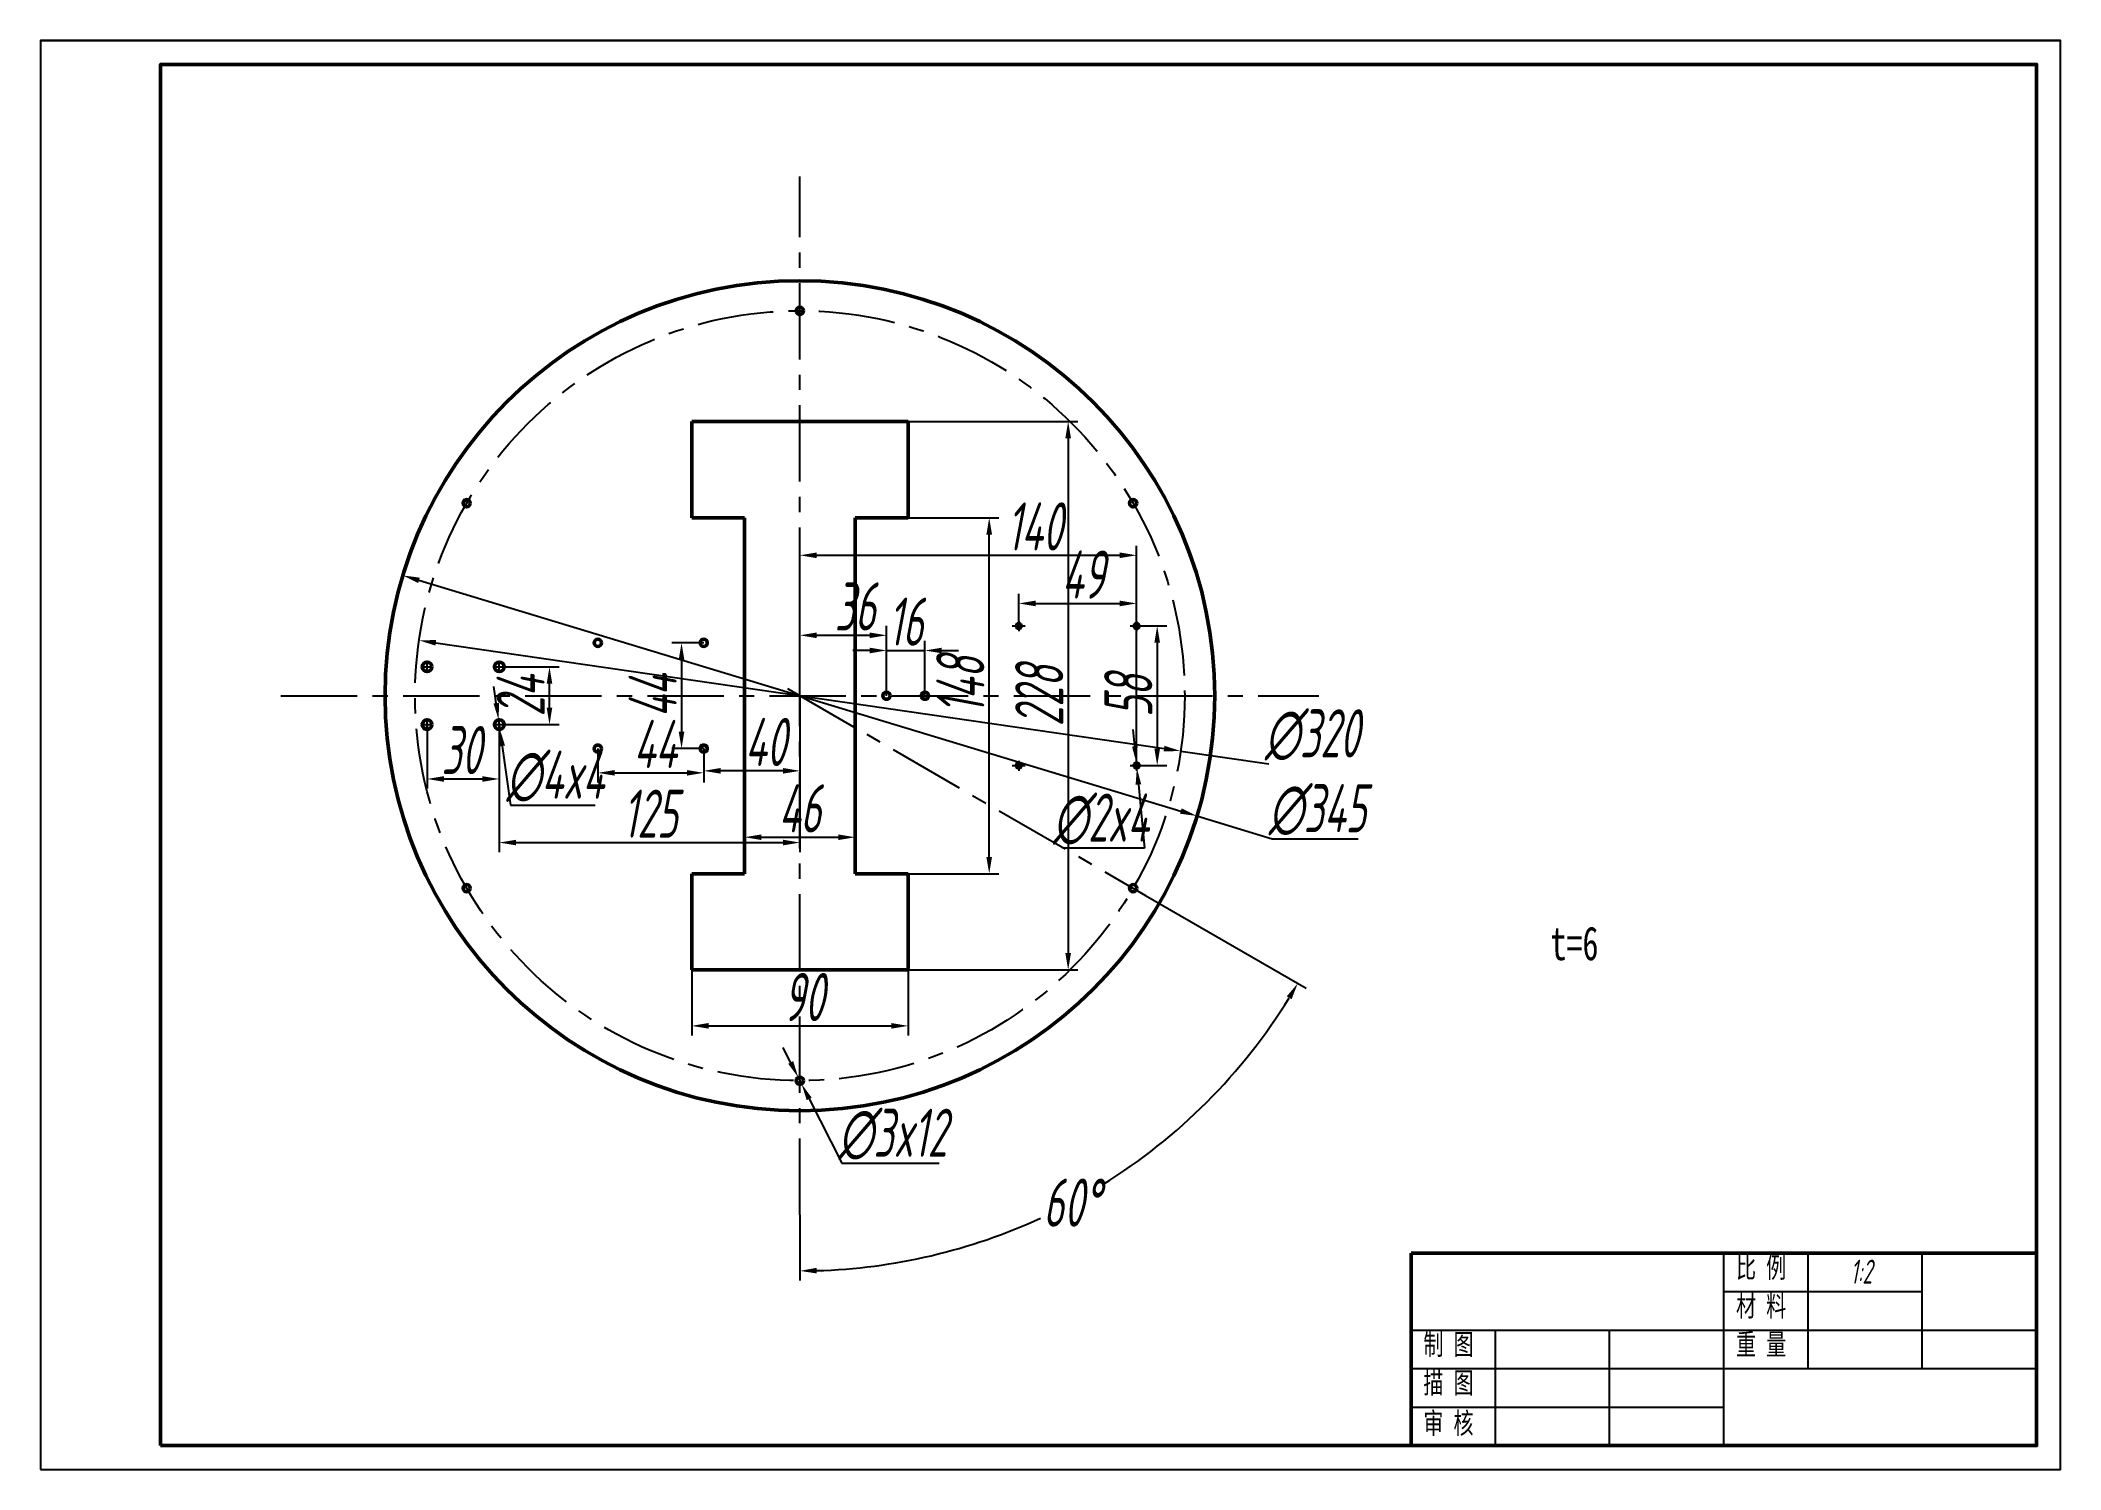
# Model space of a CAD drawing. Header units: millimetres. Extents: x 0 to 420, y 0 to 297.
import ezdxf

# ---------------------------------------------------------------- set-up
doc = ezdxf.new("R2010")
doc.units = ezdxf.units.MM
doc.header["$LTSCALE"] = 0.5
doc.header["$PDMODE"] = 35
doc.linetypes.add('CENTER', pattern=[50.8, 31.75, -6.35, 6.35, -6.35])
for name, color, linetype in [('中心线', 1, 'CENTER'), ('尺寸', 7, 'Continuous'), ('文本', 7, 'Continuous'), ('标注层', 4, 'Continuous'), ('细实线', 7, 'Continuous')]:
    doc.layers.add(name, color=color, linetype=linetype)
doc.layers.add('粗实线', color=7, linetype='Continuous', lineweight=50)
doc.styles.add('仿宋', font='simfang.ttf', dxfattribs={"width": 0.7, "height": 5})
doc.styles.add('数字10', font='gbeitc.shx', dxfattribs={"width": 0.7, "height": 10})
doc.styles.add('数字5', font='gbeitc.shx', dxfattribs={"width": 0.7, "height": 5})
doc.styles.add('汉字7', font='', dxfattribs={"width": 0.7, "height": 7})
doc.styles.get('汉字7').set_extended_font_data('仿宋_GB2312')
doc.dimstyles.new('机械', dxfattribs={"dimtxt": 10, "dimasz": 3.5, "dimexe": 2, "dimexo": 0, "dimgap": 1, "dimtad": 1, "dimdec": 0, "dimlfac": 2, "dimdsep": 46, "dimtxsty": '数字10', "dimcen": 1, "dimadec": 0, "dimazin": 0, "dimtfac": 1, "dimtdec": 0, "dimtmove": 0, "dimatfit": 3, "dimfxl": 1, "dimarcsym": 0})
doc.dimstyles.new('机械$2', dxfattribs={"dimtxt": 10, "dimasz": 3.5, "dimexe": 2, "dimexo": 0, "dimgap": 1, "dimtad": 0, "dimtih": 1, "dimtoh": 1, "dimdec": 0, "dimlfac": 2, "dimdsep": 46, "dimtxsty": '数字10', "dimcen": 1, "dimadec": 0, "dimazin": 0, "dimtfac": 1, "dimtdec": 0, "dimtmove": 0, "dimatfit": 3, "dimfxl": 1, "dimarcsym": 0})
doc.dimstyles.new('机械$3', dxfattribs={"dimtxt": 10, "dimasz": 3.5, "dimexe": 2, "dimexo": 0, "dimgap": 1, "dimtad": 1, "dimtoh": 1, "dimdec": 0, "dimlfac": 2, "dimdsep": 46, "dimtxsty": '数字10', "dimcen": 1, "dimadec": 0, "dimazin": 0, "dimtfac": 1, "dimtdec": 0, "dimtmove": 0, "dimatfit": 2, "dimfxl": 1, "dimarcsym": 0})

# ---------------------------------------------------------------- blocks, each defined once
blk = doc.blocks.new('*D59')
at = {"layer": 'Defpoints', "color": 0, "transparency": 16777216}
for p in [(75.35, 185.81), (240.45, 135.84)]:
    blk.add_point(p, dxfattribs=at)
at = {"layer": '尺寸', "color": 0, "lineweight": -2, "transparency": 16777216}
for p, q in [((78.7, 184.8), (237.1, 136.85)), ((240.45, 135.84), (256.07, 131.11)), ((256.07, 131.11), (273.99, 131.11))]:
    blk.add_line(p, q, dxfattribs=at)
at = {"layer": '尺寸', "color": 0, "transparency": 16777216}
for points in [[(78.87, 185.36), (78.53, 184.24), (75.35, 185.81)], [(237.27, 137.41), (236.93, 136.29), (240.45, 135.84)]]:
    blk.add_solid(points, dxfattribs=at)
at = {"layer": '尺寸', "color": 0, "transparency": 16777216, "insert": (265.53, 137.11), "char_height": 10, "attachment_point": 5, "style": '数字10'}
blk.add_mtext('∅345', dxfattribs=at)
blk = doc.blocks.new('*D60')
at = {"layer": 'Defpoints', "color": 0, "transparency": 16777216}
for p in [(135.4, 103.82), (180.4, 103.82), (180.4, 92.21)]:
    blk.add_point(p, dxfattribs=at)
at = {"layer": '尺寸', "color": 0, "lineweight": -2, "transparency": 16777216}
for p, q in [((135.4, 103.82), (135.4, 90.21)), ((180.4, 103.82), (180.4, 90.21)), ((138.9, 92.21), (176.9, 92.21))]:
    blk.add_line(p, q, dxfattribs=at)
at = {"layer": '尺寸', "color": 0, "transparency": 16777216}
for points in [[(138.9, 92.8), (138.9, 91.63), (135.4, 92.21)], [(176.9, 92.8), (176.9, 91.63), (180.4, 92.21)]]:
    blk.add_solid(points, dxfattribs=at)
at = {"layer": '尺寸', "color": 0, "transparency": 16777216, "insert": (158.71, 98.21), "char_height": 10, "attachment_point": 5, "style": '数字10'}
blk.add_mtext('90', dxfattribs=at)
blk = doc.blocks.new('*D61')
at = {"layer": 'Defpoints', "color": 0, "transparency": 16777216}
for p in [(157.9, 217.82), (157.9, 103.82), (213.67, 103.82)]:
    blk.add_point(p, dxfattribs=at)
at = {"layer": '尺寸', "color": 0, "lineweight": -2, "transparency": 16777216}
for p, q in [((157.9, 217.82), (215.67, 217.82)), ((213.67, 214.32), (213.67, 107.32)), ((157.9, 103.82), (215.67, 103.82))]:
    blk.add_line(p, q, dxfattribs=at)
at = {"layer": '尺寸', "color": 0, "transparency": 16777216}
for points in [[(213.09, 214.32), (214.26, 214.32), (213.67, 217.82)], [(213.09, 107.32), (214.26, 107.32), (213.67, 103.82)]]:
    blk.add_solid(points, dxfattribs=at)
at = {"layer": '尺寸', "color": 0, "transparency": 16777216, "insert": (207.67, 160.82), "char_height": 10, "attachment_point": 5, "rotation": 90, "style": '数字10'}
blk.add_mtext('228', dxfattribs=at)
blk = doc.blocks.new('*D62')
at = {"layer": 'Defpoints', "color": 0, "transparency": 16777216}
for p in [(169.4, 197.82), (197.26, 197.82), (169.4, 123.82)]:
    blk.add_point(p, dxfattribs=at)
at = {"layer": '尺寸', "color": 0, "lineweight": -2, "transparency": 16777216}
for p, q in [((169.4, 197.82), (199.26, 197.82)), ((197.26, 127.32), (197.26, 194.32)), ((169.4, 123.82), (199.26, 123.82))]:
    blk.add_line(p, q, dxfattribs=at)
at = {"layer": '尺寸', "color": 0, "transparency": 16777216}
for points in [[(196.67, 194.32), (197.84, 194.32), (197.26, 197.82)], [(196.67, 127.32), (197.84, 127.32), (197.26, 123.82)]]:
    blk.add_solid(points, dxfattribs=at)
at = {"layer": '尺寸', "color": 0, "transparency": 16777216, "insert": (191.26, 163.02), "char_height": 10, "attachment_point": 5, "rotation": 90, "style": '数字10'}
blk.add_mtext('148', dxfattribs=at)
blk = doc.blocks.new('*D63')
at = {"layer": 'Defpoints', "color": 0, "transparency": 16777216}
for p in [(146.4, 136.04), (169.4, 136.04), (169.4, 131.41)]:
    blk.add_point(p, dxfattribs=at)
at = {"layer": '尺寸', "color": 0, "lineweight": -2, "transparency": 16777216}
for p, q in [((146.4, 136.04), (146.4, 129.41)), ((169.4, 136.04), (169.4, 129.41)), ((149.9, 131.41), (165.9, 131.41))]:
    blk.add_line(p, q, dxfattribs=at)
at = {"layer": '尺寸', "color": 0, "transparency": 16777216}
for points in [[(149.9, 131.99), (149.9, 130.83), (146.4, 131.41)], [(165.9, 131.99), (165.9, 130.83), (169.4, 131.41)]]:
    blk.add_solid(points, dxfattribs=at)
at = {"layer": '尺寸', "color": 0, "transparency": 16777216, "insert": (157.9, 137.41), "char_height": 10, "attachment_point": 5, "style": '数字10'}
blk.add_mtext('46', dxfattribs=at)
blk = doc.blocks.new('*D64')
at = {"layer": 'Defpoints', "color": 0, "transparency": 16777216}
for p in [(157.56, 81.49), (158.24, 80.15)]:
    blk.add_point(p, dxfattribs=at)
at = {"layer": '尺寸', "color": 0, "lineweight": -2, "transparency": 16777216}
for p, q in [((155.98, 84.61), (154.4, 87.73)), ((157.56, 81.49), (158.24, 80.15)), ((159.83, 77.03), (166.61, 63.67)), ((166.61, 63.67), (186.86, 63.67))]:
    blk.add_line(p, q, dxfattribs=at)
at = {"layer": '尺寸', "color": 0, "transparency": 16777216}
for points in [[(156.5, 84.88), (155.46, 84.35), (157.56, 81.49)], [(160.35, 77.3), (159.31, 76.77), (158.24, 80.15)]]:
    blk.add_solid(points, dxfattribs=at)
at = {"layer": '尺寸', "color": 0, "transparency": 16777216, "insert": (177.23, 69.67), "char_height": 10, "attachment_point": 5, "style": '数字10'}
blk.add_mtext('∅3x12', dxfattribs=at)
blk = doc.blocks.new('*D65')
at = {"layer": 'Defpoints', "color": 0, "transparency": 16777216}
for p in [(157.9, 268.73), (155.3, 162.32), (229.78, 119.32), (234.73, 69.26), (157.9, 52.91)]:
    blk.add_point(p, dxfattribs=at)
at = {"layer": '尺寸', "color": 0, "lineweight": -2, "transparency": 16777216}
for p, q in [((229.78, 119.32), (263.15, 100.06)), ((157.9, 52.91), (157.9, 39.29))]:
    blk.add_line(p, q, dxfattribs=at)
for start, end in [(301.7824, 328.3222), (271.6778, 294.7373)]:
    blk.add_arc((157.9, 160.82), 119.53, start, end, dxfattribs=at)
at = {"layer": '尺寸', "color": 0, "transparency": 16777216}
for points in [[(259.12, 98.35), (260.12, 97.75), (261.42, 101.06)], [(161.41, 40.76), (161.39, 41.93), (157.9, 41.29)]]:
    blk.add_solid(points, dxfattribs=at)
at = {"layer": '尺寸', "color": 0, "transparency": 16777216, "insert": (214.39, 55.48), "char_height": 10, "attachment_point": 5, "style": '数字10'}
blk.add_mtext('60°', dxfattribs=at)
blk = doc.blocks.new('*D66')
at = {"layer": 'Defpoints', "color": 0, "transparency": 16777216}
for p in [(95.26, 155.81), (95.54, 153.83)]:
    blk.add_point(p, dxfattribs=at)
at = {"layer": '尺寸', "color": 0, "lineweight": -2, "transparency": 16777216}
for p, q in [((94.78, 159.28), (94.3, 162.75)), ((95.26, 155.81), (95.54, 153.83)), ((96.02, 150.37), (97.74, 138.08)), ((97.74, 138.08), (115.36, 138.08))]:
    blk.add_line(p, q, dxfattribs=at)
at = {"layer": '尺寸', "color": 0, "transparency": 16777216}
for points in [[(95.36, 159.36), (94.2, 159.2), (95.26, 155.81)], [(96.6, 150.45), (95.45, 150.29), (95.54, 153.83)]]:
    blk.add_solid(points, dxfattribs=at)
at = {"layer": '尺寸', "color": 0, "transparency": 16777216, "insert": (107.05, 144.08), "char_height": 10, "attachment_point": 5, "style": '数字10'}
blk.add_mtext('∅4x4', dxfattribs=at)
blk = doc.blocks.new('*D67')
at = {"layer": 'Defpoints', "color": 0, "transparency": 16777216}
for p in [(80.4, 154.82), (95.4, 154.82), (95.4, 143.52)]:
    blk.add_point(p, dxfattribs=at)
at = {"layer": '尺寸', "color": 0, "lineweight": -2, "transparency": 16777216}
for p, q in [((80.4, 154.82), (80.4, 141.52)), ((95.4, 154.82), (95.4, 141.52)), ((83.9, 143.52), (91.9, 143.52))]:
    blk.add_line(p, q, dxfattribs=at)
at = {"layer": '尺寸', "color": 0, "transparency": 16777216}
for points in [[(83.9, 144.1), (83.9, 142.93), (80.4, 143.52)], [(91.9, 144.1), (91.9, 142.93), (95.4, 143.52)]]:
    blk.add_solid(points, dxfattribs=at)
at = {"layer": '尺寸', "color": 0, "transparency": 16777216, "insert": (87.53, 149.52), "char_height": 10, "attachment_point": 5, "style": '数字10'}
blk.add_mtext('30', dxfattribs=at)
blk = doc.blocks.new('*D68')
at = {"layer": 'Defpoints', "color": 0, "transparency": 16777216}
for p in [(95.4, 166.82), (105.84, 166.82), (95.4, 154.82)]:
    blk.add_point(p, dxfattribs=at)
at = {"layer": '尺寸', "color": 0, "lineweight": -2, "transparency": 16777216}
for p, q in [((95.4, 166.82), (107.84, 166.82)), ((105.84, 158.32), (105.84, 163.32)), ((95.4, 154.82), (107.84, 154.82))]:
    blk.add_line(p, q, dxfattribs=at)
at = {"layer": '尺寸', "color": 0, "transparency": 16777216}
for points in [[(105.25, 163.32), (106.42, 163.32), (105.84, 166.82)], [(105.25, 158.32), (106.42, 158.32), (105.84, 154.82)]]:
    blk.add_solid(points, dxfattribs=at)
at = {"layer": '尺寸', "color": 0, "transparency": 16777216, "insert": (99.84, 160.82), "char_height": 10, "attachment_point": 5, "rotation": 90, "style": '数字10'}
blk.add_mtext('24', dxfattribs=at)
blk = doc.blocks.new('*D69')
at = {"layer": 'Defpoints', "color": 0, "transparency": 16777216}
for p in [(95.4, 154.82), (157.9, 154.82), (157.9, 130.3)]:
    blk.add_point(p, dxfattribs=at)
at = {"layer": '尺寸', "color": 0, "lineweight": -2, "transparency": 16777216}
for p, q in [((95.4, 154.82), (95.4, 128.3)), ((157.9, 154.82), (157.9, 128.3)), ((98.9, 130.3), (154.4, 130.3))]:
    blk.add_line(p, q, dxfattribs=at)
at = {"layer": '尺寸', "color": 0, "transparency": 16777216}
for points in [[(98.9, 130.89), (98.9, 129.72), (95.4, 130.3)], [(154.4, 130.89), (154.4, 129.72), (157.9, 130.3)]]:
    blk.add_solid(points, dxfattribs=at)
at = {"layer": '尺寸', "color": 0, "transparency": 16777216, "insert": (126.8, 136.3), "char_height": 10, "attachment_point": 5, "style": '数字10'}
blk.add_mtext('125', dxfattribs=at)
blk = doc.blocks.new('*D70')
at = {"layer": 'Defpoints', "color": 0, "transparency": 16777216}
for p in [(78.73, 172.32), (237.07, 149.33)]:
    blk.add_point(p, dxfattribs=at)
at = {"layer": '尺寸', "color": 0, "lineweight": -2, "transparency": 16777216}
for p, q in [((82.2, 171.82), (233.61, 149.83)), ((237.07, 149.33), (255.39, 146.67))]:
    blk.add_line(p, q, dxfattribs=at)
at = {"layer": '尺寸', "color": 0, "transparency": 16777216}
for points in [[(82.28, 172.39), (82.11, 171.24), (78.73, 172.32)], [(233.69, 150.41), (233.52, 149.25), (237.07, 149.33)]]:
    blk.add_solid(points, dxfattribs=at)
at = {"layer": '尺寸', "color": 0, "transparency": 16777216, "insert": (264.41, 152.67), "char_height": 10, "attachment_point": 5, "style": '数字10'}
blk.add_mtext('∅320', dxfattribs=at)
blk = doc.blocks.new('*D77')
at = {"layer": 'Defpoints', "color": 0, "transparency": 16777216}
for p in [(157.9, 160.82), (137.9, 149.82), (137.9, 145.21)]:
    blk.add_point(p, dxfattribs=at)
at = {"layer": '尺寸', "color": 0, "lineweight": -2, "transparency": 16777216}
for p, q in [((157.9, 160.82), (157.9, 143.21)), ((137.9, 149.82), (137.9, 143.21)), ((154.4, 145.21), (141.4, 145.21))]:
    blk.add_line(p, q, dxfattribs=at)
at = {"layer": '尺寸', "color": 0, "transparency": 16777216}
for points in [[(141.4, 145.79), (141.4, 144.63), (137.9, 145.21)], [(154.4, 145.79), (154.4, 144.63), (157.9, 145.21)]]:
    blk.add_solid(points, dxfattribs=at)
at = {"layer": '尺寸', "color": 0, "transparency": 16777216, "insert": (150.77, 151.21), "char_height": 10, "attachment_point": 5, "style": '数字10'}
blk.add_mtext('40', dxfattribs=at)
blk = doc.blocks.new('*D78')
at = {"layer": 'Defpoints', "color": 0, "transparency": 16777216}
for p in [(115.9, 149.82), (137.9, 149.82), (137.9, 144.79)]:
    blk.add_point(p, dxfattribs=at)
at = {"layer": '尺寸', "color": 0, "lineweight": -2, "transparency": 16777216}
for p, q in [((115.9, 149.82), (115.9, 142.79)), ((137.9, 149.82), (137.9, 142.79)), ((119.4, 144.79), (134.4, 144.79))]:
    blk.add_line(p, q, dxfattribs=at)
at = {"layer": '尺寸', "color": 0, "transparency": 16777216}
for points in [[(119.4, 145.37), (119.4, 144.21), (115.9, 144.79)], [(134.4, 145.37), (134.4, 144.21), (137.9, 144.79)]]:
    blk.add_solid(points, dxfattribs=at)
at = {"layer": '尺寸', "color": 0, "transparency": 16777216, "insert": (127.84, 150.79), "char_height": 10, "attachment_point": 5, "style": '数字10'}
blk.add_mtext('44', dxfattribs=at)
blk = doc.blocks.new('*D79')
at = {"layer": 'Defpoints', "color": 0, "transparency": 16777216}
for p in [(137.9, 171.82), (133.29, 149.82), (137.9, 149.82)]:
    blk.add_point(p, dxfattribs=at)
at = {"layer": '尺寸', "color": 0, "lineweight": -2, "transparency": 16777216}
for p, q in [((137.9, 171.82), (131.29, 171.82)), ((133.29, 168.32), (133.29, 153.32)), ((137.9, 149.82), (131.29, 149.82))]:
    blk.add_line(p, q, dxfattribs=at)
at = {"layer": '尺寸', "color": 0, "transparency": 16777216}
for points in [[(132.71, 168.32), (133.87, 168.32), (133.29, 171.82)], [(132.71, 153.32), (133.87, 153.32), (133.29, 149.82)]]:
    blk.add_solid(points, dxfattribs=at)
at = {"layer": '尺寸', "color": 0, "transparency": 16777216, "insert": (127.29, 160.82), "char_height": 10, "attachment_point": 5, "rotation": 90, "style": '数字10'}
blk.add_mtext('44', dxfattribs=at)
blk = doc.blocks.new('*D80')
at = {"layer": 'Defpoints', "color": 0, "transparency": 16777216}
for p in [(183.9, 170.22), (175.9, 160.82), (183.9, 160.82)]:
    blk.add_point(p, dxfattribs=at)
at = {"layer": '尺寸', "color": 0, "lineweight": -2, "transparency": 16777216}
for p, q in [((175.9, 160.82), (175.9, 172.22)), ((183.9, 160.82), (183.9, 172.22)), ((172.4, 170.22), (168.9, 170.22)), ((175.9, 170.22), (183.9, 170.22)), ((187.4, 170.22), (190.9, 170.22))]:
    blk.add_line(p, q, dxfattribs=at)
at = {"layer": '尺寸', "color": 0, "transparency": 16777216}
for points in [[(172.4, 170.8), (172.4, 169.63), (175.9, 170.22)], [(187.4, 170.8), (187.4, 169.63), (183.9, 170.22)]]:
    blk.add_solid(points, dxfattribs=at)
at = {"layer": '尺寸', "color": 0, "transparency": 16777216, "insert": (179.9, 176.22), "char_height": 10, "attachment_point": 5, "style": '数字10'}
blk.add_mtext('16', dxfattribs=at)
blk = doc.blocks.new('*D81')
at = {"layer": 'Defpoints', "color": 0, "transparency": 16777216}
for p in [(175.9, 173.37), (157.9, 160.82), (175.9, 160.82)]:
    blk.add_point(p, dxfattribs=at)
at = {"layer": '尺寸', "color": 0, "lineweight": -2, "transparency": 16777216}
for p, q in [((157.9, 160.82), (157.9, 175.37)), ((161.4, 173.37), (172.4, 173.37)), ((175.9, 160.82), (175.9, 175.37))]:
    blk.add_line(p, q, dxfattribs=at)
at = {"layer": '尺寸', "color": 0, "transparency": 16777216}
for points in [[(161.4, 173.96), (161.4, 172.79), (157.9, 173.37)], [(172.4, 173.96), (172.4, 172.79), (175.9, 173.37)]]:
    blk.add_solid(points, dxfattribs=at)
at = {"layer": '尺寸', "color": 0, "transparency": 16777216, "insert": (169.4, 179.37), "char_height": 10, "attachment_point": 5, "style": '数字10'}
blk.add_mtext('36', dxfattribs=at)
blk = doc.blocks.new('*D84')
at = {"layer": 'Defpoints', "color": 0, "transparency": 16777216}
for p in [(227.9, 180), (203.4, 175.32), (227.9, 175.32)]:
    blk.add_point(p, dxfattribs=at)
at = {"layer": '尺寸', "color": 0, "lineweight": -2, "transparency": 16777216}
for p, q in [((203.4, 175.32), (203.4, 182)), ((227.9, 175.32), (227.9, 182)), ((206.9, 180), (224.4, 180))]:
    blk.add_line(p, q, dxfattribs=at)
at = {"layer": '尺寸', "color": 0, "transparency": 16777216}
for points in [[(206.9, 180.58), (206.9, 179.41), (203.4, 180)], [(224.4, 180.58), (224.4, 179.41), (227.9, 180)]]:
    blk.add_solid(points, dxfattribs=at)
at = {"layer": '尺寸', "color": 0, "transparency": 16777216, "insert": (216.79, 186), "char_height": 10, "attachment_point": 5, "style": '数字10'}
blk.add_mtext('49', dxfattribs=at)
blk = doc.blocks.new('*D85')
at = {"layer": 'Defpoints', "color": 0, "transparency": 16777216}
for p in [(227.9, 175.32), (227.9, 146.32), (232.18, 146.32)]:
    blk.add_point(p, dxfattribs=at)
at = {"layer": '尺寸', "color": 0, "lineweight": -2, "transparency": 16777216}
for p, q in [((227.9, 175.32), (234.18, 175.32)), ((232.18, 171.82), (232.18, 149.82)), ((227.9, 146.32), (234.18, 146.32))]:
    blk.add_line(p, q, dxfattribs=at)
at = {"layer": '尺寸', "color": 0, "transparency": 16777216}
for points in [[(231.6, 171.82), (232.77, 171.82), (232.18, 175.32)], [(231.6, 149.82), (232.77, 149.82), (232.18, 146.32)]]:
    blk.add_solid(points, dxfattribs=at)
at = {"layer": '尺寸', "color": 0, "transparency": 16777216, "insert": (226.18, 160.82), "char_height": 10, "attachment_point": 5, "rotation": 90, "style": '数字10'}
blk.add_mtext('58', dxfattribs=at)
blk = doc.blocks.new('*D86')
at = {"layer": 'Defpoints', "color": 0, "transparency": 16777216}
for p in [(227.9, 190), (157.9, 160.82), (227.9, 146.32)]:
    blk.add_point(p, dxfattribs=at)
at = {"layer": '尺寸', "color": 0, "lineweight": -2, "transparency": 16777216}
for p, q in [((157.9, 160.82), (157.9, 192)), ((161.4, 190), (224.4, 190)), ((227.9, 146.32), (227.9, 192))]:
    blk.add_line(p, q, dxfattribs=at)
at = {"layer": '尺寸', "color": 0, "transparency": 16777216}
for points in [[(161.4, 190.59), (161.4, 189.42), (157.9, 190)], [(224.4, 190.59), (224.4, 189.42), (227.9, 190)]]:
    blk.add_solid(points, dxfattribs=at)
at = {"layer": '尺寸', "color": 0, "transparency": 16777216, "insert": (206.7, 196), "char_height": 10, "attachment_point": 5, "style": '数字10'}
blk.add_mtext('140', dxfattribs=at)
blk = doc.blocks.new('*D87')
at = {"layer": 'Defpoints', "color": 0, "transparency": 16777216}
for p in [(227.86, 146.82), (227.95, 145.83)]:
    blk.add_point(p, dxfattribs=at)
at = {"layer": '尺寸', "color": 0, "lineweight": -2, "transparency": 16777216}
for p, q in [((227.53, 150.31), (227.2, 153.79)), ((227.86, 146.82), (227.95, 145.83)), ((228.28, 142.34), (229.52, 129.16)), ((229.52, 129.16), (212.48, 129.16))]:
    blk.add_line(p, q, dxfattribs=at)
at = {"layer": '尺寸', "color": 0, "transparency": 16777216}
for points in [[(228.11, 150.36), (226.95, 150.25), (227.86, 146.82)], [(228.86, 142.4), (227.7, 142.29), (227.95, 145.83)]]:
    blk.add_solid(points, dxfattribs=at)
at = {"layer": '尺寸', "color": 0, "transparency": 16777216, "insert": (220.5, 135.16), "char_height": 10, "attachment_point": 5, "style": '数字10'}
blk.add_mtext('∅2x4', dxfattribs=at)

msp = doc.modelspace()

# ---------------------------------------------------------------- linework, layer by layer
at = {"layer": '中心线'}
for p, q in [((157.9, 52.91), (157.9, 268.73)), ((79.4, 166.82), (81.4, 166.82)), ((80.4, 165.82), (80.4, 167.82)), ((94.4, 166.82), (96.4, 166.82)), ((95.4, 165.82), (95.4, 167.82)), ((49.99, 160.82), (265.81, 160.82)), ((155.3, 162.32), (229.78, 119.32)), ((80.4, 153.82), (80.4, 155.82)), ((95.4, 153.82), (95.4, 155.82)), ((79.4, 154.82), (81.4, 154.82)), ((94.4, 154.82), (96.4, 154.82))]:
    msp.add_line(p, q, dxfattribs=at)
msp.add_circle((157.9, 160.82), 80, dxfattribs=at)
at = {"layer": '文本'}
for p, q in [((0, 297), (0, 0)), ((0, 297), (420, 297)), ((420, 0), (420, 297)), ((391.25, 21), (391.25, 45)), ((326.25, 5), (326.25, 29)), ((0, 0), (420, 0))]:
    msp.add_line(p, q, dxfattribs=at)
at = {"layer": '标注层', "color": 0}
msp.add_line((420, 0), (420, 297), dxfattribs=at)
at = {"layer": '标注层'}
for p, q in [((202.06, 175.32), (204.71, 175.32)), ((203.4, 176.32), (203.4, 174.23)), ((226.56, 175.32), (229.21, 175.32)), ((227.9, 176.32), (227.9, 174.23)), ((203.4, 147.32), (203.4, 145.23)), ((227.9, 147.32), (227.9, 145.23)), ((202.06, 146.32), (204.71, 146.32)), ((226.56, 146.32), (229.21, 146.32))]:
    msp.add_line(p, q, dxfattribs=at)
at = {"layer": '标注层', "color": 0}
msp.add_lwpolyline([(0, 0), (420, 0), (420, 297), (0, 297)], close=True, dxfattribs=at)
at = {"layer": '粗实线', "color": 7, "linetype": 'Continuous'}
for p, q in [((135.4, 217.82), (135.4, 197.82)), ((180.4, 217.82), (135.4, 217.82)), ((180.4, 197.82), (180.4, 217.82)), ((135.4, 197.82), (146.4, 197.82)), ((146.4, 197.82), (146.4, 123.82)), ((169.4, 123.82), (169.4, 197.82)), ((169.4, 197.82), (180.4, 197.82)), ((146.4, 123.82), (135.4, 123.82)), ((135.4, 123.82), (135.4, 103.82)), ((180.4, 123.82), (169.4, 123.82)), ((180.4, 103.82), (180.4, 123.82)), ((135.4, 103.82), (180.4, 103.82))]:
    msp.add_line(p, q, dxfattribs=at)
at = {"layer": '粗实线', "lineweight": 50}
for q in [(285, 5), (415, 45)]:
    msp.add_line((285, 45), q, dxfattribs=at)
at = {"layer": '粗实线'}
msp.add_lwpolyline([(25, 5), (415, 5), (415, 292), (25, 292)], close=True, dxfattribs=at)
at = {"layer": '粗实线', "color": 7, "linetype": 'Continuous'}
for centre, radius in [((157.9, 160.82), 86.25), ((157.9, 240.82), 0.75), ((88.62, 200.82), 0.75), ((227.18, 200.82), 0.75), ((80.4, 166.82), 1), ((95.4, 166.82), 1), ((80.4, 154.82), 1), ((95.4, 154.82), 1), ((88.62, 120.82), 0.75), ((227.18, 120.82), 0.75), ((157.9, 80.82), 0.75)]:
    msp.add_circle(centre, radius, dxfattribs=at)
at = {"layer": '粗实线'}
for centre, radius in [((115.9, 171.82), 0.75), ((137.9, 171.82), 0.75), ((203.4, 175.32), 0.5), ((227.9, 175.32), 0.5), ((175.9, 160.82), 0.75), ((183.9, 160.82), 0.75), ((115.9, 149.82), 0.75), ((137.9, 149.82), 0.75), ((203.4, 146.32), 0.5), ((227.9, 146.32), 0.5)]:
    msp.add_circle(centre, radius, dxfattribs=at)
at = {"layer": '细实线'}
for p, q in [((350, 5), (350, 45)), ((350, 37), (391.25, 37)), ((285, 29), (415, 29)), ((285, 21), (415, 21)), ((285, 13), (350, 13))]:
    msp.add_line(p, q, dxfattribs=at)
at = {"layer": '细实线', "lineweight": -3}
for p, q in [((367.5, 21), (367.5, 45)), ((302.5, 5), (302.5, 29))]:
    msp.add_line(p, q, dxfattribs=at)

# ---------------------------------------------------------------- texts
at = {"layer": '文本', "insert": (313.92, 112.86), "char_height": 7, "attachment_point": 1, "style": '汉字7'}
msp.add_mtext_dynamic_manual_height_columns('t=6', width=67.0927, gutter_width=17.5, heights=[0], dxfattribs=at)
at = {"layer": '细实线', "color": 18, "true_color": 0x000000, "char_height": 5, "width": 14.981, "attachment_point": 1, "style": '仿宋'}
for s, insert in [('{\\H0.875x;比 例}', (352.52, 44.23)), ('{\\H0.875x;材 料}', (352.52, 36.23)), ('{\\H0.875x;制 图}', (287.52, 28.23)), ('{\\H0.875x;重 量}', (352.52, 28.23)), ('{\\H0.875x;描 图}', (287.52, 20.23)), ('{\\H0.875x;审 核}', (287.52, 11.85))]:
    msp.add_mtext(s, dxfattribs=dict(at, insert=insert))
at = {"layer": '细实线', "insert": (376.34, 43.63), "char_height": 5, "attachment_point": 1, "style": '数字5'}
msp.add_mtext_dynamic_manual_height_columns('1:2', width=23.75, gutter_width=17.5, heights=[0], dxfattribs=at)

# ---------------------------------------------------------------- dimensions: what is measured, and where the dimension line sits
at = {"layer": '尺寸'}
dim = msp.add_angular_dim_2l(base=(234.73, 69.26), line1=((155.3, 162.32), (229.78, 119.32)), line2=((157.9, 52.91), (157.9, 268.73)), dimstyle='机械$2', dxfattribs=at)
dim.commit()
dim.dimension.update_dxf_attribs({"geometry": '*D65', "text_midpoint": (214.39, 55.48), "dimtype": 162})
for base, p1, p2, picture, middle in [((213.67, 103.82), (157.9, 217.82), (157.9, 103.82), '*D61', (213.67, 160.82)), ((197.26, 197.82), (169.4, 123.82), (169.4, 197.82), '*D62', (197.26, 163.02)), ((232.18, 146.32), (227.9, 175.32), (227.9, 146.32), '*D85', (232.18, 160.82)), ((105.84, 166.82), (95.4, 154.82), (95.4, 166.82), '*D68', (105.84, 160.82)), ((133.29, 149.82), (137.9, 171.82), (137.9, 149.82), '*D79', (133.29, 160.82))]:
    dim = msp.add_linear_dim(base=base, p1=p1, p2=p2, angle=90, dimstyle='机械', dxfattribs=at)
    dim.commit()
    dim.dimension.update_dxf_attribs({"geometry": picture, "text_midpoint": middle, "dimtype": 160})
for base, p1, p2, picture, middle in [((227.9, 190), (157.9, 160.82), (227.9, 146.32), '*D86', (206.7, 190)), ((227.9, 180), (203.4, 175.32), (227.9, 175.32), '*D84', (216.79, 180)), ((175.9, 173.37), (157.9, 160.82), (175.9, 160.82), '*D81', (169.4, 173.37)), ((183.9, 170.22), (175.9, 160.82), (183.9, 160.82), '*D80', (179.9, 170.22)), ((137.9, 145.21), (157.9, 160.82), (137.9, 149.82), '*D77', (150.77, 145.21)), ((95.4, 143.52), (80.4, 154.82), (95.4, 154.82), '*D67', (87.53, 143.52)), ((137.9, 144.79), (115.9, 149.82), (137.9, 149.82), '*D78', (127.84, 144.79)), ((157.9, 130.3), (95.4, 154.82), (157.9, 154.82), '*D69', (126.8, 130.3)), ((169.4, 131.41), (146.4, 136.04), (169.4, 136.04), '*D63', (157.9, 131.41)), ((180.4, 92.21), (135.4, 103.82), (180.4, 103.82), '*D60', (158.71, 92.21))]:
    dim = msp.add_linear_dim(base=base, p1=p1, p2=p2, dimstyle='机械', dxfattribs=at)
    dim.commit()
    dim.dimension.update_dxf_attribs({"geometry": picture, "text_midpoint": middle, "dimtype": 160})
for p1, p2, picture, middle in [((75.35, 185.81), (240.45, 135.84), '*D59', (265.53, 131.11)), ((78.73, 172.32), (237.07, 149.33), '*D70', (264.41, 146.67))]:
    dim = msp.add_diameter_dim_2p(p1=p1, p2=p2, dimstyle='机械$3', dxfattribs=at)
    dim.commit()
    dim.dimension.update_dxf_attribs({"geometry": picture, "text_midpoint": middle, "dimtype": 163})
dim = msp.add_diameter_dim_2p(p1=(95.26, 155.81), p2=(95.54, 153.83), text='<>x4', dimstyle='机械$3', dxfattribs=at)
dim.commit()
dim.dimension.update_dxf_attribs({"geometry": '*D66', "text_midpoint": (107.05, 138.08), "dimtype": 163})
for p1, p2, text, picture, middle in [((227.86, 146.82), (227.95, 145.83), '<>x4', '*D87', (220.5, 129.16)), ((157.56, 81.49), (158.24, 80.15), '<>x12', '*D64', (177.23, 63.67))]:
    dim = msp.add_diameter_dim_2p(p1=p1, p2=p2, text=text, dimstyle='机械$3', override={"dimpost": ''}, dxfattribs=at)
    dim.commit()
    dim.dimension.update_dxf_attribs({"geometry": picture, "text_midpoint": middle, "dimtype": 163})

doc.saveas('drawing.dxf')
